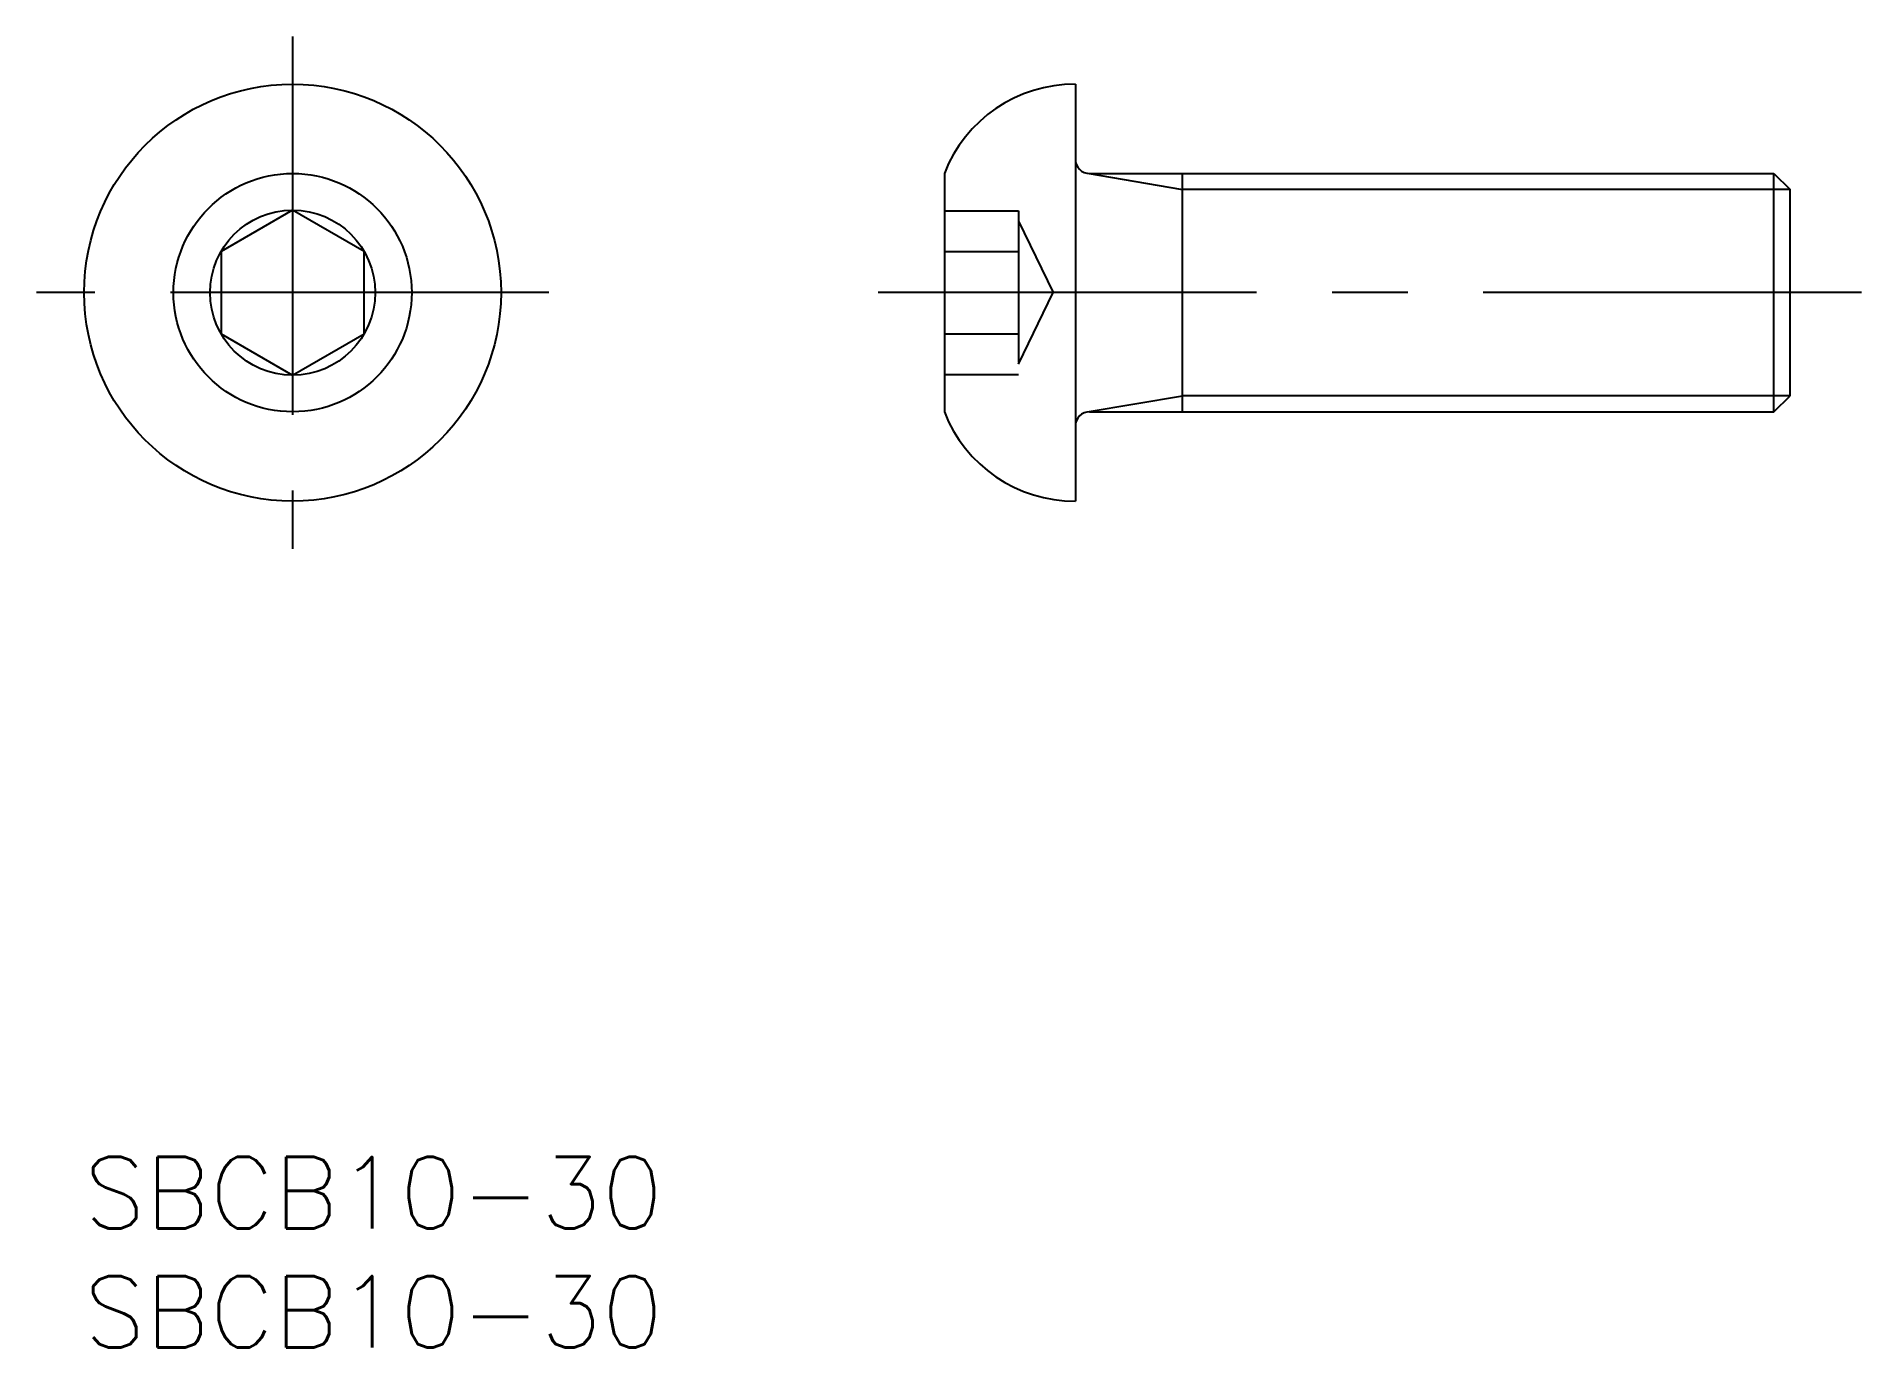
# Model space of a CAD drawing. Extents: x -2 to 74.6, y -8 to 47.
import ezdxf

# ---------------------------------------------------------------- set-up
doc = ezdxf.new("R2010")
doc.units = 0
doc.header["$LTSCALE"] = 0.5
doc.linetypes.add('CENTER', pattern=[50.8, 31.75, -6.35, 6.35, -6.35])
doc.linetypes.add('DASHED', pattern=[19.05, 12.7, -6.35])
doc.layers.get('0').update_dxf_attribs({"linetype": 'CONTINUOUS'})
doc.layers.add('CENTER', color=1, linetype='CENTER')
doc.styles.get("Standard").update_dxf_attribs({"font": 'txt.shx', "height": 3, "bigfont": 'bigfont.shx'})

# ---------------------------------------------------------------- blocks, each defined once
blk = doc.blocks.new('*U3')
at = {"color": 7, "linetype": 'CONTINUOUS'}
blk.add_text('SBCB10-30', height=3, dxfattribs=at).set_placement((0, -3))
blk = doc.blocks.new('*U4')
at = {"color": 7, "linetype": 'CONTINUOUS'}
blk.add_text('SBCB10-30', height=3, dxfattribs=at).set_placement((0, -8))

msp = doc.modelspace()

# ---------------------------------------------------------------- linework, layer by layer
at = {"color": 7, "linetype": 'CONTINUOUS'}
for p, q in [((41.609, 45.022), (41.609, 27.522)), ((36.109, 41.272), (36.109, 31.272)), ((42.209, 41.272), (70.933, 41.272)), ((46.109, 31.272), (46.109, 41.272)), ((70.933, 31.272), (70.933, 41.272)), ((70.933, 41.272), (71.609, 40.595)), ((71.609, 31.948), (71.609, 40.595)), ((8.75, 39.736), (5.75, 38.004)), ((11.75, 38.004), (8.75, 39.736)), ((5.75, 38.004), (5.75, 34.54)), ((11.75, 34.54), (11.75, 38.004)), ((5.75, 34.54), (8.75, 32.808)), ((8.75, 32.808), (11.75, 34.54)), ((70.933, 31.272), (71.609, 31.948)), ((42.209, 31.272), (70.933, 31.272))]:
    msp.add_line(p, q, dxfattribs=at)
at = {"color": 3, "linetype": 'CONTINUOUS'}
for p, q in [((42.108, 41.281), (46.109, 40.595)), ((71.609, 40.595), (46.109, 40.595)), ((42.108, 31.263), (46.109, 31.948)), ((71.609, 31.948), (46.109, 31.948))]:
    msp.add_line(p, q, dxfattribs=at)
at = {"color": 3, "linetype": 'DASHED'}
for p, q in [((36.109, 39.702), (39.229, 39.702)), ((39.229, 39.702), (39.229, 32.842)), ((39.229, 39.272), (40.672, 36.272)), ((36.109, 38.004), (39.229, 38.004)), ((39.229, 33.272), (40.672, 36.272)), ((36.109, 34.54), (39.229, 34.54)), ((36.109, 32.842), (39.229, 32.842))]:
    msp.add_line(p, q, dxfattribs=at)
at = {"color": 7, "linetype": 'CONTINUOUS'}
for radius in [8.75, 5, 3.464]:
    msp.add_circle((8.75, 36.272), radius, dxfattribs=at)
for centre, radius, start, end in [((41.583, 39.152), 5.87, 89.74395, 158.8298), ((42.209, 41.872), 0.6, 180, 270), ((41.583, 33.392), 5.87, 201.1702, 270.25605), ((42.209, 30.672), 0.6, 90, 180)]:
    msp.add_arc(centre, radius, start, end, dxfattribs=at)
at = {"layer": 'CENTER', "color": 1, "linetype": 'CENTER'}
for p, q in [((8.75, 47.022), (8.75, 25.522)), ((19.5, 36.272), (-2, 36.272)), ((74.609, 36.272), (33.109, 36.272))]:
    msp.add_line(p, q, dxfattribs=at)

# ---------------------------------------------------------------- block references
at = {"color": 7, "linetype": 'CONTINUOUS'}
for name in ['*U3', '*U4']:
    msp.add_blockref(name, (0, 0), dxfattribs=at)

doc.saveas('drawing.dxf')
